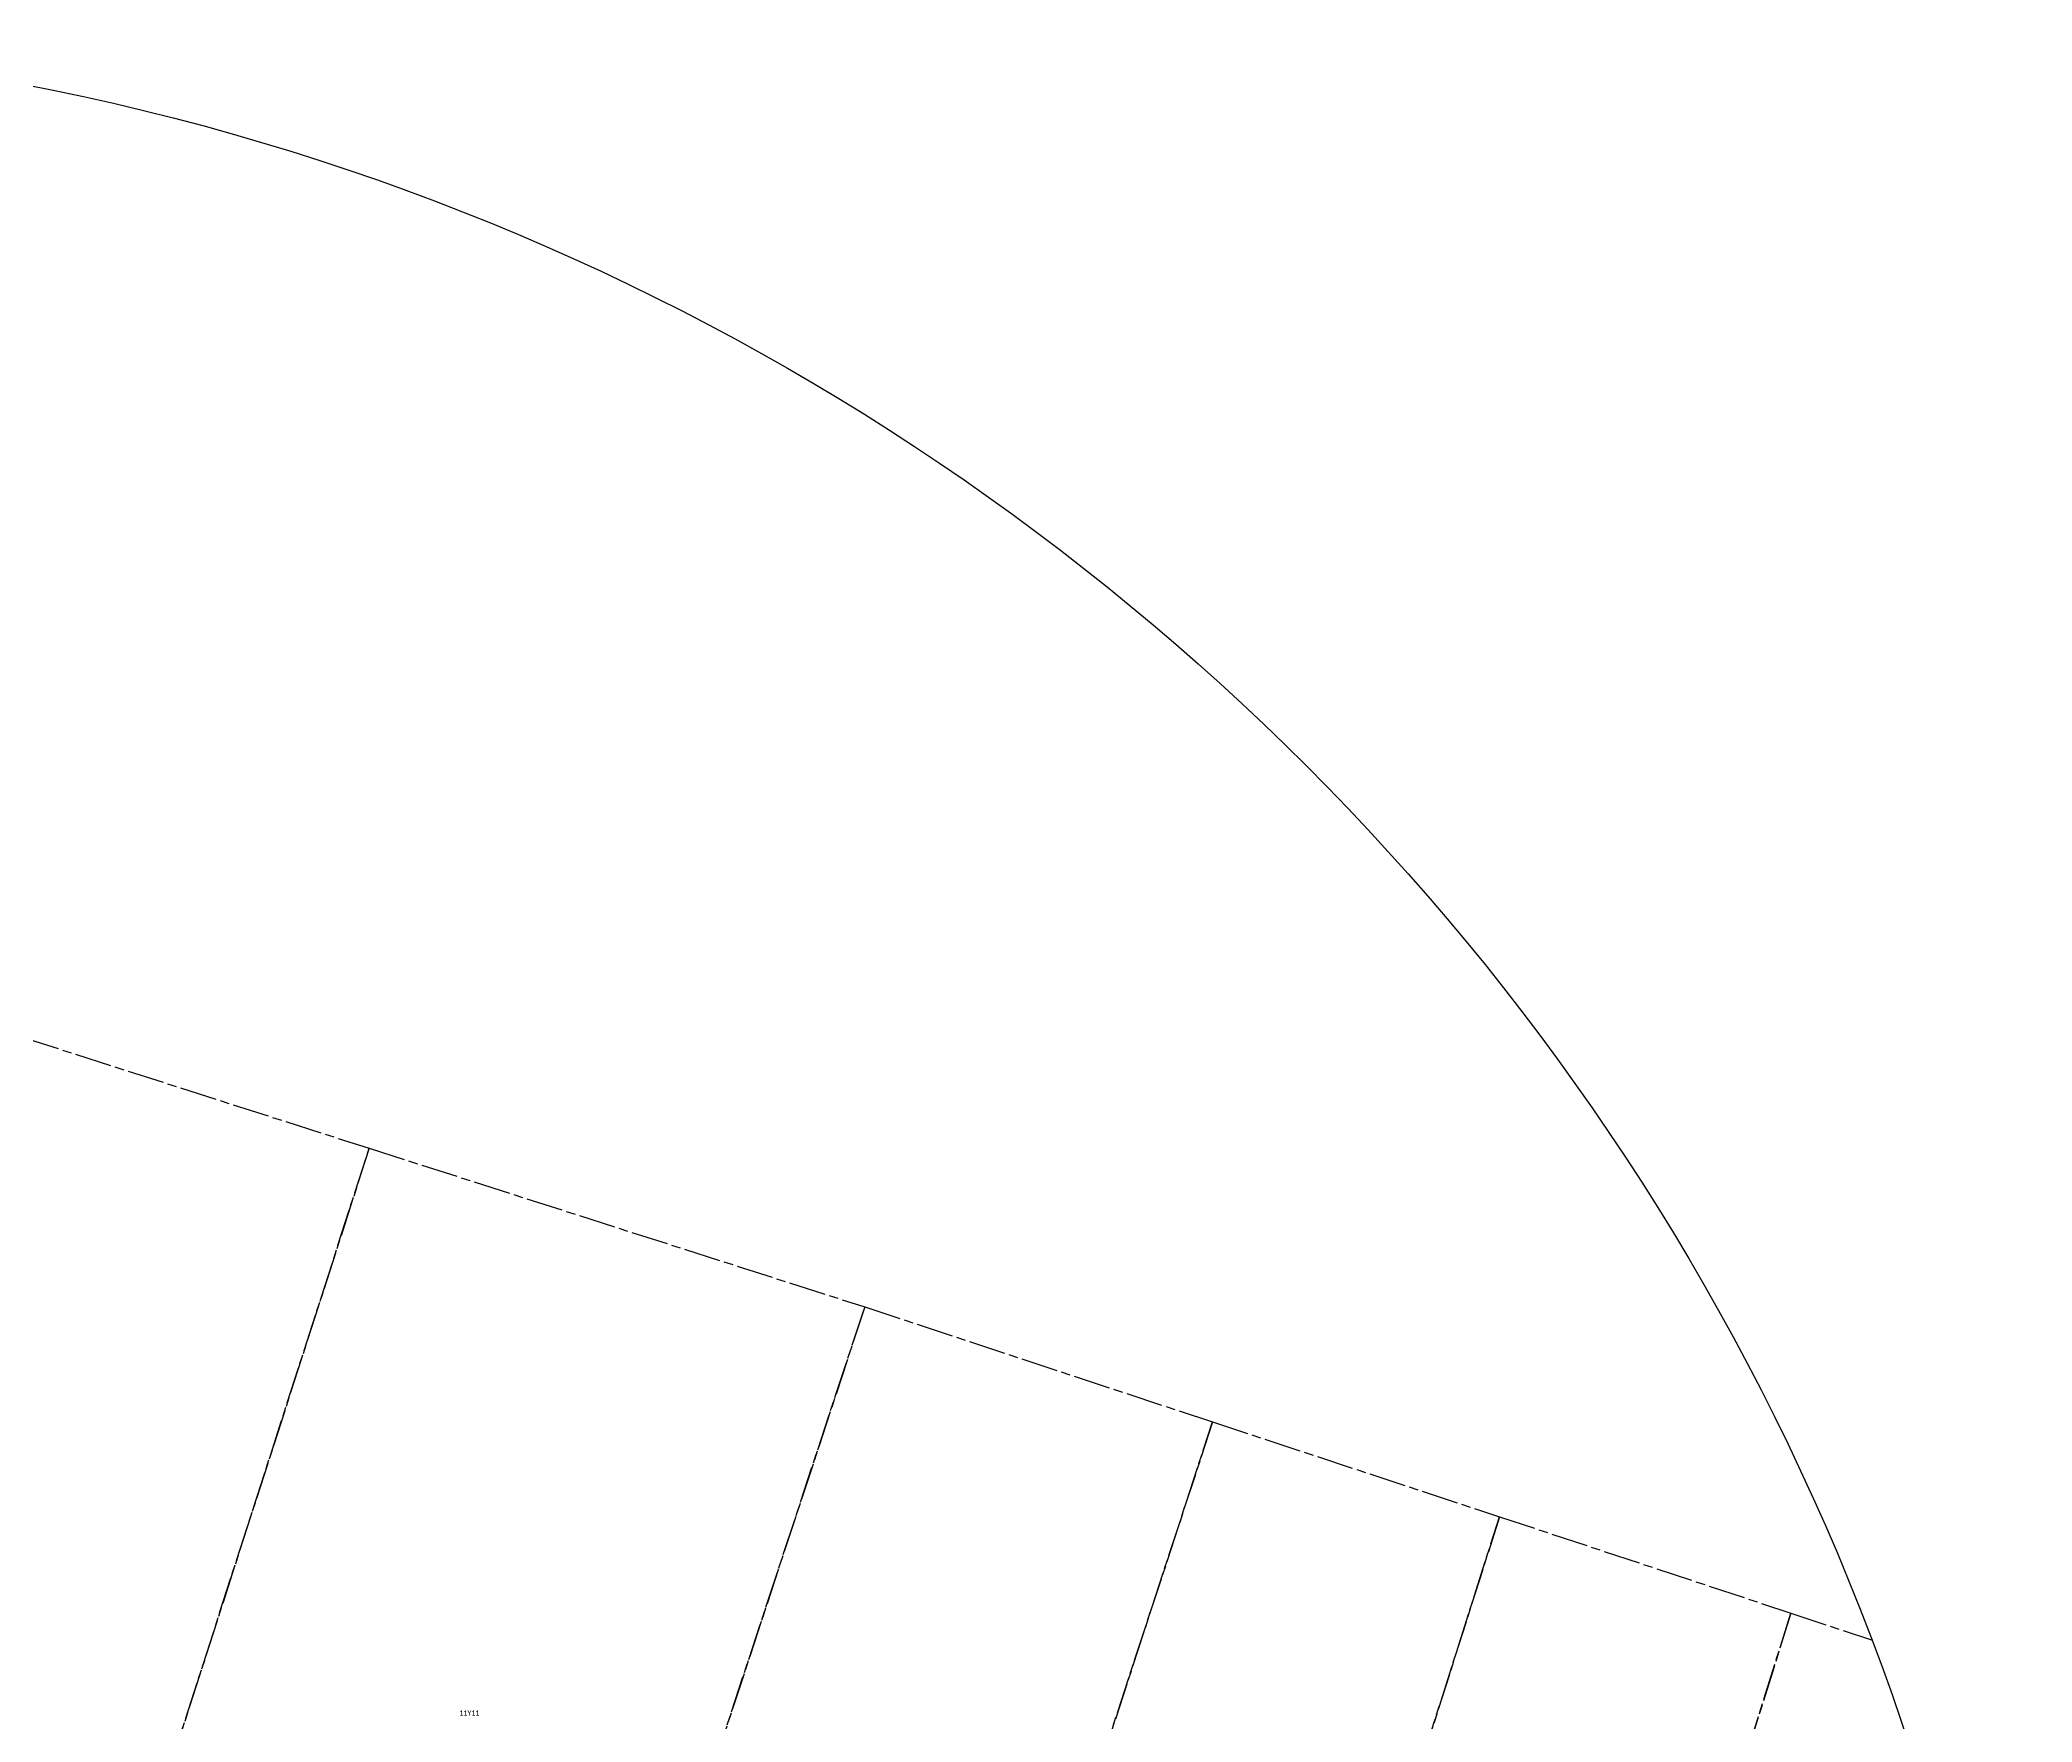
# Model space of a CAD drawing. Header units: metres. Extents: x -173 to 927, y -225 to 260.
# Drawn here: x 117.6 to 312.5, y 95.2 to 259.9 of the extents above; entities that cross this region are included whole.
import ezdxf

# ---------------------------------------------------------------- set-up
doc = ezdxf.new("R2010")
doc.units = ezdxf.units.M
doc.header["$LTSCALE"] = 0.01
doc.linetypes.add('ACAD_ISO08W100', pattern=[36, 24, -3, 6, -3])
doc.layers.add('Cadastre-Num parcellaire', color=232, linetype='Continuous')
doc.layers.add('Cadastre-Parcellaire', color=252, linetype='ACAD_ISO08W100')
doc.styles.add('Legend', font='calibri.ttf')

msp = doc.modelspace()

# ---------------------------------------------------------------- linework, layer by layer
msp.add_circle((69.996, 17.37), 242.523)
at = {"layer": 'Cadastre-Parcellaire', "ltscale": 15}
for points in [[(149.788, 151.409), (118.611, 54.527), (102.056, 59.788), (96.171, 61.747), (90.333, 63.687), (88.763, 64.102), (76.63, 68.241), (74.657, 68.91), (69.828, 70.517), (100.481, 167.199), (149.788, 151.409)], [(198.28, 135.881), (166.674, 39.824), (133.538, 49.783), (118.611, 54.527), (149.788, 151.409), (198.28, 135.881)], [(232.319, 124.627), (201.172, 29.452), (166.674, 39.824), (198.28, 135.881), (232.319, 124.627)], [(260.395, 115.345), (230.094, 20.051), (201.631, 29.314), (201.172, 29.452), (232.319, 124.627), (260.395, 115.345)], [(288.901, 105.92), (258.891, 9.877), (230.094, 20.051), (260.395, 115.345), (288.901, 105.92)]]:
    msp.add_lwpolyline(points, close=True, dxfattribs=at)
msp.add_lwpolyline([(307.994, 63.998), (288.908, 0.118), (286.46, 0.916), (258.891, 9.877), (288.901, 105.92), (296.785, 103.299)], dxfattribs=at)

# ---------------------------------------------------------------- texts
at = {"layer": 'Cadastre-Num parcellaire', "insert": (158.612, 95.89), "char_height": 0.5, "attachment_point": 7, "style": 'Legend'}
msp.add_mtext('11Y11', dxfattribs=at)

doc.saveas('drawing.dxf')
